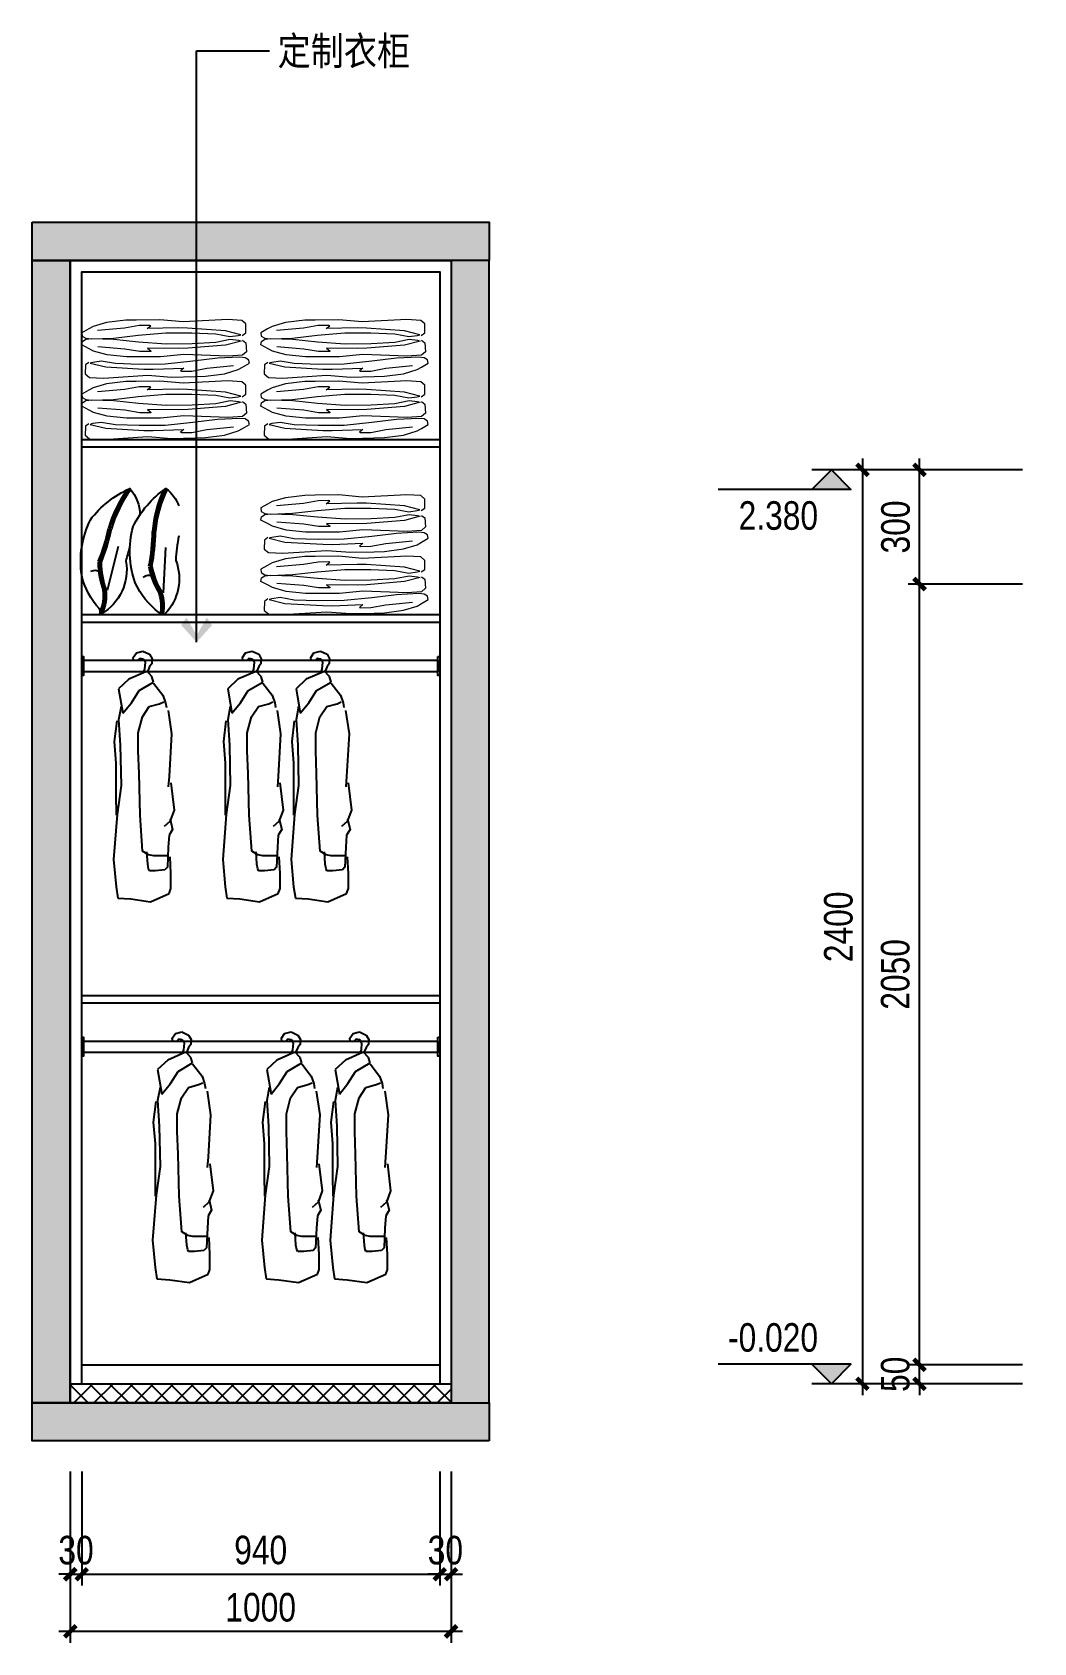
# Model space of a CAD drawing. Extents: x 468514 to 728049, y -74127 to 69080.
# Drawn here: x 536626 to 539256, y -71207 to -66977 of the extents above; entities that cross this region are included whole.
import ezdxf
from ezdxf.enums import TextEntityAlignment as Align

# ---------------------------------------------------------------- set-up
doc = ezdxf.new("R2010")
doc.units = 0
doc.header["$LTSCALE"] = 500
doc.header["$MEASUREMENT"] = 0
doc.layers.get('Defpoints').update_dxf_attribs({"color": 229})
doc.layers.add('AUDIT_D_051122161005-4', color=251, linetype='Continuous', lineweight=0)
for name, color, linetype in [('E 立面墙体', 245, 'Continuous'), ('E 立面家具、洁具', 153, 'Continuous'), ('E 立面材料分格线', 8, 'Continuous'), ('E 立面标注尺寸', 9, 'Continuous'), ('E 立面装饰完成线', 225, 'Continuous')]:
    doc.layers.add(name, color=color, linetype=linetype)
doc.styles.add('DIM_FONT', font='SIMPLEX.shx', dxfattribs={"width": 0.8})
doc.styles.add('PDC DIM', font='PMingLiU-ExtB.ttf', dxfattribs={"width": 0.85})
doc.styles.add('Xref-标准套房C$0$黑体', font='simhei.ttf')
doc.dimstyles.new('PDC-A2', dxfattribs={"dimscale": 0, "dimtxt": 2.5, "dimasz": 1, "dimexe": 1, "dimexo": 1, "dimgap": 0.7, "dimtad": 1, "dimdec": 0, "dimtxsty": 'PDC DIM', "dimblk": 'ARCHTICK', "dimcen": 1, "dimdle": 1, "dimclrd": 8, "dimclre": 8, "dimclrt": 9, "dimadec": 0, "dimazin": 0, "dimtfac": 1, "dimtdec": 0, "dimtix": 1, "dimtmove": 2, "dimatfit": 3, "dimldrblk": 'PDC A2 T R', "dimfxl": 10, "dimfxlon": 1, "dimarcsym": 0})

# ---------------------------------------------------------------- blocks, each defined once
blk = doc.blocks.new('A$C7FA7098E')
for p, q in [((51.6, 641.9), (60, 653.9)), ((52.7, 634.3), (51.6, 641.9)), ((60, 653.9), (76.9, 658.5)), ((68.5, 639.1), (64.1, 634.3)), ((77.7, 637.3), (68.5, 639.1)), ((76.9, 658.5), (94.5, 650.2)), ((83.6, 628.9), (77.7, 637.3)), ((94.5, 650.2), (101.3, 638.2)), ((101.3, 638.2), (100.4, 625.2)), ((84.8, 603.9), (39.9, 584.2)), ((77.9, 600.9), (81.9, 611.3)), ((81.9, 611.3), (83.6, 628.9)), ((100.5, 591.6), (87, 606.4)), ((89.5, 605.8), (89.3, 604)), ((94.5, 617.8), (89.5, 605.8)), ((100.4, 625.2), (94.5, 617.8)), ((39.9, 584.2), (13, 559.5)), ((13, 559.5), (24.2, 495.3)), ((46.6, 522.5), (66.8, 554.6)), ((66.8, 554.6), (105, 576.8)), ((105, 576.8), (100.5, 591.6)), ((105, 574.3), (129.7, 542.2)), ((19.7, 512.6), (13, 478)), ((24.2, 495.3), (46.6, 522.5)), ((75.8, 485.4), (93.8, 512.6)), ((93.8, 512.6), (120.7, 520)), ((120.7, 520), (131.9, 524.9)), ((129.7, 542.2), (136.4, 522.5)), ((136.4, 522.5), (138.7, 510.1)), ((8.5, 475.5), (1.7, 421.2)), ((13, 478), (17.5, 411.3)), ((64.6, 443.4), (75.8, 485.4)), ((143.2, 502.7), (152.1, 441)), ((64.6, 396.5), (64.6, 443.4)), ((152.1, 441), (145.7, 329.3)), ((1.7, 421.2), (6.2, 364.4)), ((17.5, 411.3), (19.7, 305.2)), ((66.8, 337.3), (64.6, 396.5)), ((6.2, 364.4), (6.2, 282.9)), ((19.7, 305.2), (9, 229.6)), ((69.6, 227.2), (66.8, 337.3)), ((145.7, 329.3), (143.4, 302.1)), ((150.2, 312), (158.9, 241)), ((6.2, 282.9), (6.7, 227.2)), ((9, 229.6), (0, 111.1)), ((76.3, 133.3), (69.6, 227.2)), ((158.9, 241), (147.7, 211.3)), ((148.2, 217.3), (154.9, 190.1)), ((147.7, 211.3), (132.4, 197.5)), ((145.9, 175.3), (143.7, 143.2)), ((154.9, 190.1), (145.9, 175.3)), ((92, 123.5), (76.3, 133.3)), ((89.8, 98.8), (87.5, 130.9)), ((143.7, 143.2), (141.4, 91.4)), ((0, 111.1), (6.7, 39.5)), ((92, 86.4), (89.8, 98.8)), ((105.5, 121), (92, 123.5)), ((94.3, 81.5), (92, 86.4)), ((141.4, 121), (105.5, 121)), ((141.4, 91.4), (134.7, 84)), ((150.4, 74.1), (148.2, 118.5)), ((110, 81.5), (94.3, 81.5)), ((134.7, 84), (110, 81.5)), ((150.4, 34.6), (150.4, 74.1)), ((6.7, 39.5), (11.2, 9.9)), ((11.2, 9.9), (44.9, 7.4)), ((44.9, 7.4), (96.5, 0)), ((96.5, 0), (145.9, 22.2)), ((145.9, 22.2), (150.4, 34.6))]:
    blk.add_line(p, q)
blk = doc.blocks.new('A$C49B50F12')
for p, q in [((95.5, 179), (67.1, 62.9)), ((219.7, 176.3), (213.9, 56.9))]:
    blk.add_line(p, q)
for points in [[(46.4, 14.7, -0.124597), (0, 102.4, -0.151645), (22.7, 248.7, -0.12993), (126.3, 330.6, -0.180196), (152.8, 262, -0.180196)], [(202.8, 5.6, -0.124597), (140.5, 82.9, -0.151645), (134.9, 230.9, -0.12993), (221, 331, -0.138026), (255.2, 285.3, -0.138026)], [(126.6, 177.5, 0.028997), (116, 140.3, -0.3168), (51.2, 1.6)], [(255.2, 206.5, 0.048702), (247.2, 142.2, -0.292556), (218.6, 1.8)], [(47.4, 1.8, 0.335854), (45.3, 15.9)], [(205.7, 1.8, 0.137205), (201.5, 6.6)]]:
    blk.add_lwpolyline(points, format="xyb")
for centre, radius, start, end in [((382.3, 137.4), 324.6, 144.1979, 163.9533), ((382.3, 137.4), 320.7, 142.9501, 163.9533), ((382.3, 137.4), 316.7, 143.1077, 163.9533), ((509.1, 190.1), 324.6, 155.1924, 174.9477), ((509.1, 190.1), 320.7, 153.9445, 174.9477), ((509.1, 190.1), 316.7, 154.1021, 174.9477), ((-383.8, 316.6), 462.8, 337.4426, 348.8058), ((-383.8, 316.6), 466.8, 337.4426, 348.8058), ((-383.8, 316.6), 470.7, 337.4426, 348.8058), ((-277.1, 220), 462.8, 348.437, 359.8002), ((-277.1, 220), 466.8, 348.437, 359.8002), ((-277.1, 220), 470.7, 348.437, 359.8002), ((249.9, 135.5), 206.6, 179.4235, 200.7026), ((249.9, 135.5), 202.6, 179.4235, 200.7026), ((249.9, 135.5), 198.7, 179.4235, 200.7026), ((379.5, 163.1), 198.7, 190.418, 211.6971), ((34.5, 90.5), 24.9, 55.1445, 116.5284), ((176.7, 77.8), 24.9, 66.139, 127.5229), ((379.5, 163.1), 206.6, 190.418, 211.6971), ((379.5, 163.1), 202.6, 190.418, 211.6971), ((-41.8, 49), 99.2, 335.919, 8.3104), ((-41.8, 49), 103.2, 332.7246, 8.3104), ((-41.8, 49), 107.1, 335.2798, 8.3104), ((109.7, 22.5), 99.2, 346.9135, 19.3048), ((109.7, 22.5), 103.2, 348.4535, 19.3048), ((109.7, 22.5), 107.1, 348.8824, 19.3048)]:
    blk.add_arc(centre, radius, start, end)
blk = doc.blocks.new('A$C7537476C')
at = {"layer": 'AUDIT_D_051122161005-4'}
for p, q in [((29.8, 296.6), (18.3, 290.1)), ((65.4, 306.9), (29.8, 296.6)), ((116.2, 313), (65.4, 306.9)), ((151.2, 298.8), (112, 292)), ((142.8, 313.3), (116.2, 313)), ((205.3, 314.1), (142.8, 313.3)), ((179, 299.2), (151.2, 298.8)), ((172.2, 290.9), (181.3, 298.3)), ((181.3, 298.3), (179, 299.2)), ((266.8, 308.5), (205.3, 314.1)), ((383.6, 314.5), (266.8, 308.5)), ((420.7, 312.2), (383.6, 314.5)), ((431.2, 303.2), (420.7, 312.2)), ((430.6, 279.5), (431.2, 303.2)), ((18.3, 290.1), (0, 279.8)), ((0, 279.8), (1.6, 271)), ((0.7, 248.1), (2.1, 256.9)), ((1.6, 271), (10.7, 265.4)), ((2.1, 256.9), (11.1, 262.7)), ((10.7, 265.4), (25.8, 263.7)), ((11.1, 262.7), (26.2, 264.5)), ((25.8, 263.7), (83.5, 266.1)), ((26.2, 264.5), (84, 262.8)), ((112, 292), (41.6, 285.8)), ((83.5, 266.1), (148.2, 273.3)), ((84, 262.8), (148.8, 256.4)), ((148.2, 273.3), (221, 279.6)), ((148.8, 256.4), (221.7, 251)), ((253.2, 292.8), (172.2, 290.9)), ((221, 279.6), (289.3, 279.6)), ((277.5, 292.2), (253.2, 292.8)), ((377.2, 285.2), (277.5, 292.2)), ((289.3, 279.6), (351.9, 276.7)), ((290, 251.9), (352.5, 255.5)), ((351.9, 276.7), (389.1, 269.8)), ((352.5, 255.5), (389.5, 262.8)), ((417.9, 274.7), (377.2, 285.2)), ((418.5, 258.3), (378, 247.3)), ((389.1, 269.8), (411, 272.8)), ((389.5, 262.8), (411.5, 260.1)), ((411, 272.8), (417.9, 274.7)), ((411.5, 260.1), (418.5, 258.3)), ((421.4, 273), (430.6, 279.5)), ((421.9, 260.1), (431.2, 253.7)), ((430.6, 279.5), (430.6, 279.5)), ((19.2, 238), (0.7, 248.1)), ((30.8, 231.7), (19.2, 238)), ((66.6, 221.8), (30.8, 231.7)), ((112.9, 237.3), (42.4, 242.6)), ((117.5, 216.3), (66.6, 221.8)), ((152.2, 230.9), (112.9, 237.3)), ((144.1, 216.3), (117.5, 216.3)), ((206.6, 216.3), (144.1, 216.3)), ((180, 230.9), (152.2, 230.9)), ((173.1, 239.1), (182.3, 231.8)), ((254.1, 238.2), (173.1, 239.1)), ((182.3, 231.8), (180, 230.9)), ((268, 222.7), (206.6, 216.3)), ((221.7, 251), (290, 251.9)), ((278.4, 239.1), (254.1, 238.2)), ((384.9, 218.1), (268, 222.7)), ((378, 247.3), (278.4, 239.1)), ((356.4, 212.9), (291.9, 205)), ((414.1, 216), (356.4, 212.9)), ((421.9, 220.9), (384.9, 218.1)), ((429.2, 214.5), (414.1, 216)), ((432.4, 230), (421.9, 220.9)), ((438.4, 209), (429.2, 214.5)), ((431.2, 253.7), (432.4, 230)), ((9.7, 195.4), (9.4, 171.7)), ((9.4, 171.7), (20.2, 162.8)), ((18.7, 202), (9.7, 195.4)), ((9.7, 195.4), (9.7, 195.4)), ((29.1, 202.2), (22.2, 200.3)), ((22.2, 200.3), (63.1, 190.3)), ((51, 205.5), (29.1, 202.2)), ((88.3, 199.1), (51, 205.5)), ((63.1, 190.3), (162.9, 184.5)), ((150.9, 197), (88.3, 199.1)), ((219.2, 197.7), (150.9, 197)), ((162.9, 184.5), (187.3, 184.2)), ((187.3, 184.2), (268.2, 187.1)), ((291.9, 205), (219.2, 197.7)), ((268.2, 187.1), (259.3, 179.6)), ((259.3, 179.6), (261.6, 178.7)), ((261.6, 178.7), (289.4, 179.4)), ((289.4, 179.4), (328.5, 186.7)), ((324.7, 165.6), (375.3, 172.3)), ((328.5, 186.7), (398.7, 193.7)), ((375.3, 172.3), (410.7, 183.1)), ((410.7, 183.1), (422.1, 189.7)), ((422.1, 189.7), (440.2, 200.2)), ((440.2, 200.2), (438.4, 209)), ((18.3, 129.1), (0, 118.9)), ((29.8, 135.7), (18.3, 129.1)), ((20.2, 162.8), (57.3, 161)), ((65.4, 146), (29.8, 135.7)), ((112, 131), (41.6, 124.9)), ((57.3, 161), (174, 168.4)), ((116.2, 152.1), (65.4, 146)), ((151.2, 137.9), (112, 131)), ((142.8, 152.4), (116.2, 152.1)), ((205.3, 153.1), (142.8, 152.4)), ((179, 138.2), (151.2, 137.9)), ((172.2, 129.9), (181.3, 137.3)), ((253.2, 131.8), (172.2, 129.9)), ((174, 168.4), (235.6, 163.5)), ((181.3, 137.3), (179, 138.2)), ((266.8, 147.5), (205.3, 153.1)), ((235.6, 163.5), (298, 165)), ((277.5, 131.2), (253.2, 131.8)), ((383.6, 153.5), (266.8, 147.5)), ((377.2, 124.2), (277.5, 131.2)), ((298, 165), (324.7, 165.6)), ((420.7, 151.2), (383.6, 153.5)), ((431.2, 142.2), (420.7, 151.2)), ((430.6, 118.5), (431.2, 142.2)), ((0, 118.9), (1.6, 110)), ((0.7, 87.1), (2.1, 96)), ((19.2, 77.1), (0.7, 87.1)), ((1.6, 110), (10.7, 104.4)), ((2.1, 96), (11.1, 101.7)), ((10.7, 104.4), (25.8, 102.8)), ((11.1, 101.7), (26.2, 103.5)), ((25.8, 102.8), (83.5, 105.1)), ((26.2, 103.5), (84, 101.9)), ((83.5, 105.1), (148.2, 112.3)), ((84, 101.9), (148.8, 95.5)), ((148.2, 112.3), (221, 118.7)), ((148.8, 95.5), (221.7, 90)), ((221, 118.7), (289.3, 118.6)), ((221.7, 90), (290, 90.9)), ((378, 86.4), (278.4, 78.2)), ((289.3, 118.6), (351.9, 115.7)), ((290, 90.9), (352.5, 94.6)), ((351.9, 115.7), (389.1, 108.9)), ((352.5, 94.6), (389.5, 101.9)), ((417.9, 113.8), (377.2, 124.2)), ((418.5, 97.3), (378, 86.4)), ((389.1, 108.9), (411, 111.9)), ((389.5, 101.9), (411.5, 99.1)), ((411, 111.9), (417.9, 113.8)), ((411.5, 99.1), (418.5, 97.3)), ((421.4, 112), (430.6, 118.5)), ((421.9, 99.1), (431.2, 92.8)), ((430.6, 118.5), (430.6, 118.5)), ((431.2, 92.8), (432.4, 69)), ((30.8, 70.7), (19.2, 77.1)), ((51, 44.6), (29.1, 41.3)), ((66.6, 60.8), (30.8, 70.7)), ((112.9, 76.3), (42.4, 81.6)), ((88.3, 38.2), (51, 44.6)), ((117.5, 55.4), (66.6, 60.8)), ((152.2, 69.9), (112.9, 76.3)), ((144.1, 55.4), (117.5, 55.4)), ((206.6, 55.4), (144.1, 55.4)), ((180, 69.9), (152.2, 69.9)), ((173.1, 78.2), (182.3, 70.9)), ((254.1, 77.2), (173.1, 78.2)), ((182.3, 70.9), (180, 69.9)), ((268, 61.7), (206.6, 55.4)), ((291.9, 44), (219.2, 36.8)), ((278.4, 78.2), (254.1, 77.2)), ((384.9, 57.2), (268, 61.7)), ((356.4, 52), (291.9, 44)), ((414.1, 55), (356.4, 52)), ((421.9, 59.9), (384.9, 57.2)), ((429.2, 53.6), (414.1, 55)), ((432.4, 69), (421.9, 59.9)), ((438.4, 48.1), (429.2, 53.6)), ((440.2, 39.3), (438.4, 48.1)), ((9.7, 34.4), (9.4, 10.7)), ((9.4, 10.7), (20.2, 1.8)), ((18.7, 41), (9.7, 34.4)), ((9.7, 34.4), (9.7, 34.4)), ((20.2, 1.8), (57.3, 0)), ((29.1, 41.3), (22.2, 39.3)), ((22.2, 39.3), (63.1, 29.3)), ((57.3, 0), (174, 7.4)), ((63.1, 29.3), (162.9, 23.6)), ((150.9, 36), (88.3, 38.2)), ((219.2, 36.8), (150.9, 36)), ((162.9, 23.6), (187.3, 23.2)), ((174, 7.4), (235.6, 2.5)), ((187.3, 23.2), (268.2, 26.1)), ((235.6, 2.5), (298, 4)), ((268.2, 26.1), (259.3, 18.6)), ((259.3, 18.6), (261.6, 17.7)), ((261.6, 17.7), (289.4, 18.4)), ((289.4, 18.4), (328.5, 25.8)), ((298, 4), (324.7, 4.7)), ((324.7, 4.7), (375.3, 11.4)), ((328.5, 25.8), (398.7, 32.8)), ((375.3, 11.4), (410.7, 22.1)), ((410.7, 22.1), (422.1, 28.8)), ((422.1, 28.8), (440.2, 39.3))]:
    blk.add_line(p, q, dxfattribs=at)
at = {"layer": 'AUDIT_D_051122161005-4', "style": 'DIM_FONT', "width": 1.014288, "flags": 9}
for tag, p in [('XSIZE', (206.6, 216.3)), ('YSIZE', (206.6, 216.3)), ('XSIZE', (206.6, 55.4)), ('YSIZE', (206.6, 55.4))]:
    blk.add_attdef(tag, p, '', height=0.412, rotation=180, dxfattribs=at)
for tag, p in [('YSIZE', (224.9, 238.5)), ('XSIZE', (224.9, 238.5)), ('YSIZE', (224.9, 77.6)), ('XSIZE', (224.9, 77.6))]:
    blk.add_attdef(tag, p, '', height=0.412, dxfattribs=at)
blk = doc.blocks.new('_ArchTick')
at = {"color": 0, "linetype": 'ByBlock', "const_width": 0.4}
blk.add_lwpolyline([(-0.5, -0.5), (0.5, 0.5)], dxfattribs=at)
blk = doc.blocks.new('*D1969')
at = {"layer": 'Defpoints', "color": 0, "transparency": 16777216}
for p in [(536725.6, -70726.5), (536755.6, -70726.5), (536755.6, -71026.5)]:
    blk.add_point(p, dxfattribs=at)
at = {"layer": 'E 立面标注尺寸', "color": 8, "lineweight": -2, "transparency": 16777216}
for p, q in [((536725.6, -70756.5), (536725.6, -71056.5)), ((536755.6, -70756.5), (536755.6, -71056.5)), ((536725.6, -71026.5), (536695.6, -71026.5)), ((536725.6, -71026.5), (536755.6, -71026.5)), ((536755.6, -71026.5), (536785.6, -71026.5))]:
    blk.add_line(p, q, dxfattribs=at)
at = {"layer": 'E 立面标注尺寸', "color": 8, "lineweight": -2, "transparency": 16777216, "xscale": 30.00000447440561, "yscale": 30.00000447440561, "zscale": 30.00000447440561}
blk.add_blockref('_ArchTick', (536725.6, -71026.5), dxfattribs=at)
at = {"layer": 'E 立面标注尺寸', "color": 8, "lineweight": -2, "transparency": 16777216, "xscale": 30.00000447440561, "yscale": 30.00000447440561, "zscale": 30.00000447440561, "rotation": 180}
blk.add_blockref('_ArchTick', (536755.6, -71026.5), dxfattribs=at)
at = {"layer": 'E 立面标注尺寸', "color": 9, "transparency": 16777216, "insert": (536740.6, -70963.7), "char_height": 75, "attachment_point": 5, "style": 'PDC DIM'}
blk.add_mtext('30', dxfattribs=at)
blk = doc.blocks.new('PDC A2 T R')
at = {"color": 0, "linetype": 'ByBlock'}
blk.add_line((0, 0), (-2, 0), dxfattribs=at)
for points in [[(-2.15, 0.89), (-1.49, 1.35), (-0.6, 0), (0, 0)], [(-2.15, -0.89), (-1.49, -1.35), (-0.6, 0), (0, 0)]]:
    blk.add_solid(points, dxfattribs=at)
blk = doc.blocks.new('*D1970')
at = {"layer": 'Defpoints', "color": 0, "transparency": 16777216}
for p in [(536755.6, -70726.5), (537695.6, -70726.5), (537695.6, -71026.5)]:
    blk.add_point(p, dxfattribs=at)
at = {"layer": 'E 立面标注尺寸', "color": 8, "lineweight": -2, "transparency": 16777216}
for p, q in [((536755.6, -70756.5), (536755.6, -71056.5)), ((537695.6, -70756.5), (537695.6, -71056.5)), ((536725.6, -71026.5), (537725.6, -71026.5))]:
    blk.add_line(p, q, dxfattribs=at)
at = {"layer": 'E 立面标注尺寸', "color": 8, "lineweight": -2, "transparency": 16777216, "xscale": 30.00000447440561, "yscale": 30.00000447440561, "zscale": 30.00000447440561, "rotation": 180}
blk.add_blockref('_ArchTick', (536755.6, -71026.5), dxfattribs=at)
at = {"layer": 'E 立面标注尺寸', "color": 8, "lineweight": -2, "transparency": 16777216, "xscale": 30.00000447440561, "yscale": 30.00000447440561, "zscale": 30.00000447440561}
blk.add_blockref('_ArchTick', (537695.6, -71026.5), dxfattribs=at)
at = {"layer": 'E 立面标注尺寸', "color": 9, "transparency": 16777216, "insert": (537225.6, -70963.3), "char_height": 75, "attachment_point": 5, "style": 'PDC DIM'}
blk.add_mtext('940', dxfattribs=at)
blk = doc.blocks.new('*D1971')
at = {"layer": 'Defpoints', "color": 0, "transparency": 16777216}
for p in [(537695.6, -70726.5), (537725.6, -70726.5), (537725.6, -71026.5)]:
    blk.add_point(p, dxfattribs=at)
at = {"layer": 'E 立面标注尺寸', "color": 8, "lineweight": -2, "transparency": 16777216}
for p, q in [((537695.6, -70756.5), (537695.6, -71056.5)), ((537725.6, -70756.5), (537725.6, -71056.5)), ((537695.6, -71026.5), (537665.6, -71026.5)), ((537695.6, -71026.5), (537725.6, -71026.5)), ((537725.6, -71026.5), (537755.6, -71026.5))]:
    blk.add_line(p, q, dxfattribs=at)
at = {"layer": 'E 立面标注尺寸', "color": 8, "lineweight": -2, "transparency": 16777216, "xscale": 30.00000447440561, "yscale": 30.00000447440561, "zscale": 30.00000447440561}
blk.add_blockref('_ArchTick', (537695.6, -71026.5), dxfattribs=at)
at = {"layer": 'E 立面标注尺寸', "color": 8, "lineweight": -2, "transparency": 16777216, "xscale": 30.00000447440561, "yscale": 30.00000447440561, "zscale": 30.00000447440561, "rotation": 180}
blk.add_blockref('_ArchTick', (537725.6, -71026.5), dxfattribs=at)
at = {"layer": 'E 立面标注尺寸', "color": 9, "transparency": 16777216, "insert": (537710.6, -70963.7), "char_height": 75, "attachment_point": 5, "style": 'PDC DIM'}
blk.add_mtext('30', dxfattribs=at)
blk = doc.blocks.new('*D1972')
at = {"layer": 'Defpoints', "color": 0, "transparency": 16777216}
for p in [(536725.6, -70726.5), (537725.6, -70726.5), (536725.6, -71176.5)]:
    blk.add_point(p, dxfattribs=at)
at = {"layer": 'E 立面标注尺寸', "color": 8, "lineweight": -2, "transparency": 16777216}
for p, q in [((536725.6, -70876.5), (536725.6, -71206.5)), ((537725.6, -70876.5), (537725.6, -71206.5)), ((537755.6, -71176.5), (536695.6, -71176.5))]:
    blk.add_line(p, q, dxfattribs=at)
at = {"layer": 'E 立面标注尺寸', "color": 8, "lineweight": -2, "transparency": 16777216, "xscale": 30.00000447440561, "yscale": 30.00000447440561, "zscale": 30.00000447440561, "rotation": 180}
blk.add_blockref('_ArchTick', (536725.6, -71176.5), dxfattribs=at)
at = {"layer": 'E 立面标注尺寸', "color": 8, "lineweight": -2, "transparency": 16777216, "xscale": 30.00000447440561, "yscale": 30.00000447440561, "zscale": 30.00000447440561}
blk.add_blockref('_ArchTick', (537725.6, -71176.5), dxfattribs=at)
at = {"layer": 'E 立面标注尺寸', "color": 9, "transparency": 16777216, "insert": (537225.6, -71113.7), "char_height": 75, "attachment_point": 5, "style": 'PDC DIM'}
blk.add_mtext('1000', dxfattribs=at)
blk = doc.blocks.new('*D1973')
at = {"layer": 'Defpoints', "color": 0, "transparency": 16777216}
for p in [(538955.7, -70476.5), (539255.7, -70476.5), (539255.7, -70526.5)]:
    blk.add_point(p, dxfattribs=at)
at = {"layer": 'E 立面标注尺寸', "color": 8, "lineweight": -2, "transparency": 16777216}
for p, q in [((538955.7, -70476.5), (538955.7, -70446.5)), ((539225.7, -70476.5), (538925.7, -70476.5)), ((538955.7, -70526.5), (538955.7, -70476.5)), ((539225.7, -70526.5), (538925.7, -70526.5)), ((538955.7, -70526.5), (538955.7, -70556.5))]:
    blk.add_line(p, q, dxfattribs=at)
at = {"layer": 'E 立面标注尺寸', "color": 8, "lineweight": -2, "transparency": 16777216, "xscale": 30.00000447440561, "yscale": 30.00000447440561, "zscale": 30.00000447440561}
for p, rotation in [((538955.7, -70476.5), 270), ((538955.7, -70526.5), 90)]:
    blk.add_blockref('_ArchTick', p, dxfattribs=dict(at, rotation=rotation))
at = {"layer": 'E 立面标注尺寸', "color": 9, "transparency": 16777216, "insert": (538892.3, -70501.5), "char_height": 75, "attachment_point": 5, "rotation": 90, "style": 'PDC DIM'}
blk.add_mtext('50', dxfattribs=at)
blk = doc.blocks.new('*D1974')
at = {"layer": 'Defpoints', "color": 0, "transparency": 16777216}
for p in [(538955.7, -68426.5), (539255.7, -68426.5), (539255.7, -70476.5)]:
    blk.add_point(p, dxfattribs=at)
at = {"layer": 'E 立面标注尺寸', "color": 8, "lineweight": -2, "transparency": 16777216}
for p, q in [((539225.7, -68426.5), (538925.7, -68426.5)), ((538955.7, -70506.5), (538955.7, -68396.5)), ((539225.7, -70476.5), (538925.7, -70476.5))]:
    blk.add_line(p, q, dxfattribs=at)
at = {"layer": 'E 立面标注尺寸', "color": 8, "lineweight": -2, "transparency": 16777216, "xscale": 30.00000447440561, "yscale": 30.00000447440561, "zscale": 30.00000447440561}
for p, rotation in [((538955.7, -68426.5), 90), ((538955.7, -70476.5), 270)]:
    blk.add_blockref('_ArchTick', p, dxfattribs=dict(at, rotation=rotation))
at = {"layer": 'E 立面标注尺寸', "color": 9, "transparency": 16777216, "insert": (538892.3, -69451.5), "char_height": 75, "attachment_point": 5, "rotation": 90, "style": 'PDC DIM'}
blk.add_mtext('2050', dxfattribs=at)
blk = doc.blocks.new('*D1975')
at = {"layer": 'Defpoints', "color": 0, "transparency": 16777216}
for p in [(538955.7, -68126.5), (539255.7, -68126.5), (539255.7, -68426.5)]:
    blk.add_point(p, dxfattribs=at)
at = {"layer": 'E 立面标注尺寸', "color": 8, "lineweight": -2, "transparency": 16777216}
for p, q in [((539225.7, -68126.5), (538925.7, -68126.5)), ((538955.7, -68456.5), (538955.7, -68096.5)), ((539225.7, -68426.5), (538925.7, -68426.5))]:
    blk.add_line(p, q, dxfattribs=at)
at = {"layer": 'E 立面标注尺寸', "color": 8, "lineweight": -2, "transparency": 16777216, "xscale": 30.00000447440561, "yscale": 30.00000447440561, "zscale": 30.00000447440561}
for p, rotation in [((538955.7, -68126.5), 90), ((538955.7, -68426.5), 270)]:
    blk.add_blockref('_ArchTick', p, dxfattribs=dict(at, rotation=rotation))
at = {"layer": 'E 立面标注尺寸', "color": 9, "transparency": 16777216, "insert": (538893, -68276.5), "char_height": 75, "attachment_point": 5, "rotation": 90, "style": 'PDC DIM'}
blk.add_mtext('300', dxfattribs=at)
blk = doc.blocks.new('*D1976')
at = {"layer": 'Defpoints', "color": 0, "transparency": 16777216}
for p in [(539255.7, -68126.5), (538805.7, -70526.5), (539255.7, -70526.5)]:
    blk.add_point(p, dxfattribs=at)
at = {"layer": 'E 立面标注尺寸', "color": 8, "lineweight": -2, "transparency": 16777216}
for p, q in [((539105.7, -68126.5), (538775.7, -68126.5)), ((538805.7, -68096.5), (538805.7, -70556.5)), ((539105.7, -70526.5), (538775.7, -70526.5))]:
    blk.add_line(p, q, dxfattribs=at)
at = {"layer": 'E 立面标注尺寸', "color": 8, "lineweight": -2, "transparency": 16777216, "xscale": 30.00000447440561, "yscale": 30.00000447440561, "zscale": 30.00000447440561}
for p, rotation in [((538805.7, -68126.5), 90), ((538805.7, -70526.5), 270)]:
    blk.add_blockref('_ArchTick', p, dxfattribs=dict(at, rotation=rotation))
at = {"layer": 'E 立面标注尺寸', "color": 9, "transparency": 16777216, "insert": (538743, -69326.5), "char_height": 75, "attachment_point": 5, "rotation": 90, "style": 'PDC DIM'}
blk.add_mtext('2400', dxfattribs=at)
blk = doc.blocks.new('A$C37DB5113')
blk.add_hatch(color=256).paths.add_polyline_path([(150, 75), (75, 0), (0, 75)])
for p, q in [((0, 75), (510, 75)), ((0, 75), (75, 0)), ((150, 75), (75, 0)), ((0, 0), (150, 0))]:
    blk.add_line(p, q)
blk.add_lwpolyline([(150, 75), (75, 0), (0, 75), (150, 75)])
at = {"style": 'Xref-标准套房C$0$黑体', "width": 0.8}
blk.add_attdef('%%P0.000', text='', height=105, dxfattribs=at).set_placement((510, 75), align=Align.BOTTOM_RIGHT)

msp = doc.modelspace()

# ---------------------------------------------------------------- hatches: boundary and pattern name
at = {"layer": 'E 立面墙体'}
h = msp.add_hatch(color=250, dxfattribs=at)
h.dxf.hatch_style = 1
h.paths.add_polyline_path([(536625.6, -67476.5), (537825.6, -67476.5), (537825.6, -67576.5), (536625.6, -67576.5)])
h = msp.add_hatch(dxfattribs=at)
h.set_pattern_fill('钢筋混凝土', color=250, scale=10, pattern_type=2)
h.set_pattern_definition([(45, (42531.634, -72201.5), (-35.355339, 35.355339), []), (50, (42531.634, -72201.5), (71.726018, -6.2752135), [7.5, -82.5]), (355, (42531.634, -72201.5), (-13.875133, 75.219213), [6, -66]), (100.4514, (42537.61, -72202.02), (57.850938, 68.943954), [6.374019, -70.114211]), (46.1842, (42531.634, -72181.5), (106.724105, -16.551901), [11.25, -123.75]), (96.6356, (42540.53, -72182.88), (93.46627, 97.411787), [9.56103, -105.1713]), (351.1842, (42531.63, -72181.5), (93.466195, 97.41186), [9, -99]), (21, (42541.634, -72186.5), (59.690705, -40.261889), [7.5, -82.5]), (326, (42541.634, -72186.5), (24.331533, 72.515005), [6, -66]), (71.4514, (42546.61, -72189.855), (84.022263, 32.25305), [6.374019, -70.114211]), (37.5, (42531.634, -72201.5), (1.2159855, 33.2893854), [0.5, -65.2, 0.5, -67, 0.5, -66.25]), (7.5, (42531.634, -72201.5), (26.3069537, 39.4411712), [0.5, -38.2, 0.5, -63.7, 0.5, -25.25]), (327.5, (42509.334, -72201.5), (53.3822436, -2.2554872), [0.5, -25, 0.5, -78, 0.5, -103.5]), (317.5, (42499.334, -72201.5), (58.318617, 10.0104982), [0.5, -32.5, 0.5, -51.8, 0.5, -73.5])])
h.paths.add_polyline_path([(536725.6, -70576.5), (536625.6, -70576.5), (536625.6, -67576.5), (536725.6, -67576.5)])
h = msp.add_hatch(dxfattribs=at)
h.set_pattern_fill('钢筋混凝土', color=250, scale=10, pattern_type=2)
h.set_pattern_definition([(45, (36031.634, -72201.5), (-35.355339, 35.355339), []), (50, (36031.634, -72201.5), (71.726018, -6.2752135), [7.5, -82.5]), (355, (36031.634, -72201.5), (-13.875133, 75.219213), [6, -66]), (100.4514, (36037.61, -72202.02), (57.850938, 68.943954), [6.374019, -70.114211]), (46.1842, (36031.634, -72181.5), (106.724105, -16.551901), [11.25, -123.75]), (96.6356, (36040.53, -72182.88), (93.46627, 97.411787), [9.561029, -105.1713]), (351.1842, (36031.63, -72181.5), (93.466195, 97.41186), [9, -99]), (21, (36041.634, -72186.5), (59.690705, -40.261889), [7.5, -82.5]), (326, (36041.634, -72186.5), (24.331533, 72.515005), [6, -66]), (71.4514, (36046.61, -72189.855), (84.022263, 32.25305), [6.374019, -70.114211]), (37.5, (36031.634, -72201.5), (1.2159855, 33.2893854), [0.5, -65.2, 0.5, -67, 0.5, -66.25]), (7.5, (36031.634, -72201.5), (26.3069537, 39.4411712), [0.5, -38.2, 0.5, -63.7, 0.5, -25.25]), (327.5, (36009.334, -72201.5), (53.3822436, -2.2554872), [0.5, -25, 0.5, -78, 0.5, -103.5]), (317.5, (35999.334, -72201.5), (58.318617, 10.0104982), [0.5, -32.5, 0.5, -51.8, 0.5, -73.5])])
h.paths.add_polyline_path([(537725.6, -70576.5), (537825.6, -70576.5), (537825.6, -67576.5), (537725.6, -67576.5)])
h = msp.add_hatch(dxfattribs=at)
h.set_pattern_fill('ANSI37', color=250, scale=300)
h.set_pattern_definition([(45, (43281.634, -72201.5), (-26.5165043, 26.5165043), []), (135, (43281.634, -72201.5), (-26.5165043, -26.5165043), [])])
h.paths.add_polyline_path([(536725.6, -70526.5), (537725.6, -70526.5), (537725.6, -70576.5), (536725.6, -70576.5)])
h = msp.add_hatch(color=250, dxfattribs=at)
h.dxf.hatch_style = 1
h.paths.add_polyline_path([(537825.6, -70676.5), (536625.6, -70676.5), (536625.6, -70576.5), (537825.6, -70576.5)])

# ---------------------------------------------------------------- linework, layer by layer
for points in [[(536625.6, -67476.5), (537825.6, -67476.5), (537825.6, -67576.5), (536625.6, -67576.5)], [(536725.6, -70576.5), (536625.6, -70576.5), (536625.6, -67576.5), (536725.6, -67576.5)], [(537725.6, -70576.5), (537825.6, -70576.5), (537825.6, -67576.5), (537725.6, -67576.5)], [(537825.6, -70676.5), (536625.6, -70676.5), (536625.6, -70576.5), (537825.6, -70576.5)]]:
    msp.add_lwpolyline(points, close=True, dxfattribs=at)
at = {"layer": 'E 立面家具、洁具'}
for p, q in [((536755.6, -68046.5), (537695.6, -68046.5)), ((536755.6, -68066.5), (537695.6, -68066.5)), ((536755.6, -68506.5), (537695.6, -68506.5)), ((536755.6, -68526.5), (537695.6, -68526.5)), ((536755.6, -69506.5), (537695.6, -69506.5)), ((536755.6, -69526.5), (537695.6, -69526.5)), ((536755.6, -70476.5), (537695.6, -70476.5))]:
    msp.add_line(p, q, dxfattribs=at)
for points in [[(536725.6, -70526.5), (536725.6, -67576.5), (537725.6, -67576.5), (537725.6, -70526.5)], [(536755.6, -70526.5), (536755.6, -67606.5), (537695.6, -67606.5), (537695.6, -70526.5)]]:
    msp.add_lwpolyline(points, dxfattribs=at)
at = {"layer": 'E 立面材料分格线'}
for points in [[(536755.6, -68616.5), (536760.6, -68616.5), (536760.6, -68666.5), (536755.6, -68666.5)], [(536760.6, -68626.5), (537690.6, -68626.5), (537690.6, -68656.5), (536760.6, -68656.5)], [(537690.6, -68616.5), (537695.6, -68616.5), (537695.6, -68666.5), (537690.6, -68666.5)], [(536755.6, -69616.5), (536760.6, -69616.5), (536760.6, -69666.5), (536755.6, -69666.5)], [(536760.6, -69626.5), (537690.6, -69626.5), (537690.6, -69656.5), (536760.6, -69656.5)], [(537690.6, -69616.5), (537695.6, -69616.5), (537695.6, -69666.5), (537690.6, -69666.5)]]:
    msp.add_lwpolyline(points, close=True, dxfattribs=at)
at = {"layer": 'E 立面装饰完成线'}
msp.add_lwpolyline([(536725.6, -70526.5), (537725.6, -70526.5), (537725.6, -70576.5), (536725.6, -70576.5)], close=True, dxfattribs=at)

# ---------------------------------------------------------------- block references
at = {"layer": 'E 立面材料分格线'}
for name, p in [('A$C7537476C', (536755.6, -68046.5)), ('A$C7537476C', (537225.6, -68046.5)), ('A$C49B50F12', (536755.6, -68506.5)), ('A$C7537476C', (537225.6, -68506.5)), ('A$C7FA7098E', (536839.3, -69260.8)), ('A$C7FA7098E', (537125.9, -69260.8)), ('A$C7FA7098E', (537305.4, -69260.8)), ('A$C7FA7098E', (536941.9, -70260.8)), ('A$C7FA7098E', (537228.5, -70260.8)), ('A$C7FA7098E', (537408, -70260.8))]:
    msp.add_blockref(name, p, dxfattribs=at)
at = {"layer": 'E 立面标注尺寸'}
ref = msp.add_blockref('A$C37DB5113', (538775.7, -68126.5), dxfattribs=dict(at, xscale=0.6836043956309368, yscale=0.6836043956309368, zscale=0.6836043956309368, rotation=180))
ref.add_attrib('%%P0.000', '2.380', dxfattribs={"layer": '0', "height": 75, "rotation": 0, "style": 'PDC DIM', "width": 0.85}).set_placement((538689.3, -68306.4), align=Align.BOTTOM_RIGHT)
ref = msp.add_blockref('A$C37DB5113', (538775.7, -70526.5), dxfattribs=dict(at, xscale=-0.6836043956309368, yscale=0.6836043956354843, zscale=0.6836043956331337))
ref.add_attrib('%%P0.000', '-0.020', dxfattribs={"layer": '0', "height": 75, "rotation": 360, "style": 'PDC DIM', "width": 0.85}).set_placement((538689.3, -70464.7), align=Align.BOTTOM_RIGHT)

# ---------------------------------------------------------------- texts
at = {"layer": 'E 立面标注尺寸', "color": 9, "insert": (537270.1, -66989), "char_height": 75, "attachment_point": 1, "style": 'PDC DIM'}
msp.add_mtext('{\\fPMingLiU|b0|i0|c134|p18;定制衣柜}', dxfattribs=at)

# ---------------------------------------------------------------- dimensions: what is measured, and where the dimension line sits
at = {"layer": 'E 立面标注尺寸'}
for base, p1, p2, picture, middle in [((538805.7, -70526.5), (539255.7, -68126.5), (539255.7, -70526.5), '*D1976', (538743, -69326.5)), ((538955.7, -68126.5), (539255.7, -68426.5), (539255.7, -68126.5), '*D1975', (538893, -68276.5)), ((538955.7, -68426.5), (539255.7, -70476.5), (539255.7, -68426.5), '*D1974', (538892.3, -69451.5)), ((538955.7, -70476.5), (539255.7, -70526.5), (539255.7, -70476.5), '*D1973', (538892.3, -70501.5))]:
    dim = msp.add_linear_dim(base=base, p1=p1, p2=p2, angle=90, dimstyle='PDC-A2', override={"dimscale": 30.000004}, dxfattribs=at)
    dim.commit()
    dim.dimension.update_dxf_attribs({"geometry": picture, "text_midpoint": middle})
for base, p1, p2, picture, middle in [((536755.6, -71026.5), (536725.6, -70726.5), (536755.6, -70726.5), '*D1969', (536740.6, -70963.7)), ((536725.6, -71176.5), (537725.6, -70726.5), (536725.6, -70726.5), '*D1972', (537225.6, -71113.7)), ((537695.6, -71026.5), (536755.6, -70726.5), (537695.6, -70726.5), '*D1970', (537225.6, -70963.3)), ((537725.6, -71026.5), (537695.6, -70726.5), (537725.6, -70726.5), '*D1971', (537710.6, -70963.7))]:
    dim = msp.add_linear_dim(base=base, p1=p1, p2=p2, dimstyle='PDC-A2', override={"dimscale": 30.000004}, dxfattribs=at)
    dim.commit()
    dim.dimension.update_dxf_attribs({"geometry": picture, "text_midpoint": middle})

# ---------------------------------------------------------------- leaders
at = {"layer": 'E 立面标注尺寸', "annotation_type": 0, "has_hookline": 1, "hookline_direction": 0, "text_width": 354.4}
msp.add_leader([(537057.4, -68579.1), (537057.4, -67026.5), (537249.1, -67026.5)], dimstyle='PDC-A2', override={"dimscale": 30.000004, "dimtad": 0}, dxfattribs=at)

doc.saveas('drawing.dxf')
